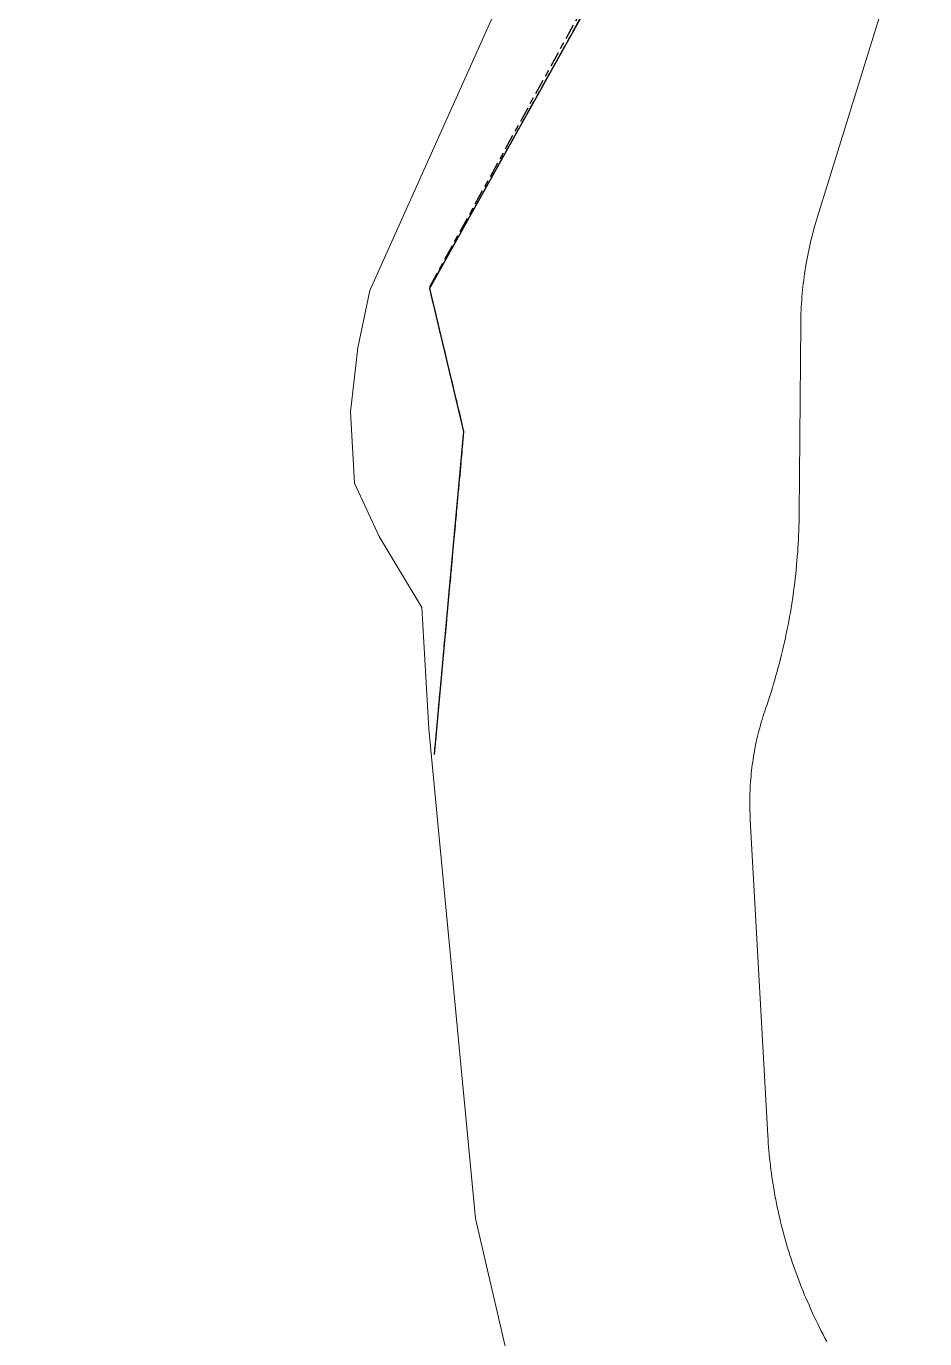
# Model space of a CAD drawing. Header units: metres. Extents: x 302931 to 308644, y 6253878 to 6257414.
# Drawn here: x 306748.6 to 306982.7, y 6255067.6 to 6255409.5 of the extents above; entities that cross this region are included whole.
import ezdxf

# ---------------------------------------------------------------- set-up
doc = ezdxf.new("R2010")
doc.units = ezdxf.units.M
doc.linetypes.add('Cable Exist UG', pattern=[8.2, 4, -1.2, 1.8, -1.2])
doc.layers.add('Cadastre Land Parcels_SP_EXT', color=9, linetype='Continuous', lineweight=5)
for name, color, linetype in [('Mains_HV_EXT', 7, 'Continuous'), ('Mains_TR_EXT', 7, 'Continuous'), ('Trench_SP_EXT', 7, 'Continuous')]:
    doc.layers.add(name, color=color, linetype=linetype)
doc.styles.get("Standard").update_dxf_attribs({"font": 'arial.ttf'})
doc.linetypes.add('Cable P UG', pattern='A,6,-0.5,["P",Standard,S=1.7,R=0,X=0.5,Y=-1],-2.9', length=9.4)

msp = doc.modelspace()

# ---------------------------------------------------------------- linework, layer by layer
at = {"layer": 'Cadastre Land Parcels_SP_EXT', "linetype": 'Continuous'}
for points in [[(306705.58, 6254873.46), (306802.08, 6254734.39), (306885.2, 6254912.02), (306904.57, 6254963.94), (306893.65, 6254978.63), (306876.18, 6255053.88), (306875.69, 6255056.01), (306865.68, 6255098.92), (306853.57, 6255226.49), (306851.73, 6255258.09), (306840.61, 6255276.6), (306834.16, 6255290.52), (306833.17, 6255309.12), (306835.01, 6255325.74), (306838.15, 6255340.67), (306923.82, 6255531.57)], [(306923.82, 6255531.57), (306838.15, 6255340.67), (306835.01, 6255325.74), (306833.17, 6255309.12), (306834.16, 6255290.52), (306840.61, 6255276.6), (306851.73, 6255258.09), (306853.57, 6255226.49), (306865.68, 6255098.92), (306875.69, 6255056.01), (306876.18, 6255053.88), (306893.65, 6254978.63), (306904.57, 6254963.94), (306885.2, 6254912.02), (306802.08, 6254734.39)], [(306982.74, 6255450.16), (306954.7, 6255359.58), (306954.45, 6255358.75), (306954.2, 6255357.91), (306953.96, 6255357.07), (306953.73, 6255356.23), (306953.51, 6255355.39), (306953.29, 6255354.55), (306953.08, 6255353.7), (306952.88, 6255352.85), (306952.69, 6255352), (306952.5, 6255351.15), (306952.33, 6255350.29), (306952.16, 6255349.44), (306952, 6255348.58), (306951.84, 6255347.73), (306951.7, 6255346.87), (306951.56, 6255346.01), (306951.43, 6255345.14), (306951.31, 6255344.28), (306951.2, 6255343.42), (306951.09, 6255342.55), (306950.99, 6255341.69), (306950.9, 6255340.82), (306950.82, 6255339.95), (306950.74, 6255339.08), (306950.68, 6255338.21), (306950.62, 6255337.34), (306950.57, 6255336.47), (306950.52, 6255335.6), (306950.49, 6255334.73), (306950.46, 6255333.86), (306950.44, 6255332.99), (306950.43, 6255332.12), (306950.03, 6255282.61), (306950.02, 6255281.49), (306950, 6255280.36), (306949.97, 6255279.24), (306949.93, 6255278.11), (306949.88, 6255276.99), (306949.83, 6255275.86), (306949.77, 6255274.74), (306949.7, 6255273.61), (306949.63, 6255272.49), (306949.54, 6255271.37), (306949.45, 6255270.25), (306949.35, 6255269.13), (306949.24, 6255268.01), (306949.12, 6255266.89), (306949, 6255265.77), (306948.87, 6255264.65), (306948.73, 6255263.53), (306948.58, 6255262.42), (306948.42, 6255261.3), (306948.26, 6255260.19), (306948.09, 6255259.08), (306947.91, 6255257.96), (306947.72, 6255256.85), (306947.53, 6255255.75), (306947.33, 6255254.64), (306947.12, 6255253.53), (306946.9, 6255252.43), (306946.67, 6255251.32), (306946.44, 6255250.22), (306946.2, 6255249.12), (306945.95, 6255248.03), (306945.69, 6255246.93), (306945.42, 6255245.84), (306945.15, 6255244.74), (306944.87, 6255243.65), (306944.58, 6255242.57), (306944.29, 6255241.48), (306943.98, 6255240.4), (306943.67, 6255239.31), (306943.36, 6255238.23), (306943.03, 6255237.16), (306942.7, 6255236.08), (306942.35, 6255235.01), (306942.01, 6255233.94), (306941.65, 6255232.87), (306941.29, 6255231.81), (306941.04, 6255231.09), (306940.8, 6255230.38), (306940.58, 6255229.66), (306940.35, 6255228.94), (306940.14, 6255228.21), (306939.93, 6255227.49), (306939.73, 6255226.76), (306939.54, 6255226.03), (306939.35, 6255225.3), (306939.17, 6255224.57), (306939, 6255223.83), (306938.84, 6255223.1), (306938.68, 6255222.36), (306938.54, 6255221.62), (306938.39, 6255220.88), (306938.26, 6255220.14), (306938.13, 6255219.39), (306938.02, 6255218.65), (306937.91, 6255217.9), (306937.8, 6255217.15), (306937.71, 6255216.41), (306937.62, 6255215.66), (306937.54, 6255214.91), (306937.47, 6255214.16), (306937.4, 6255213.4), (306937.34, 6255212.65), (306937.29, 6255211.9), (306937.25, 6255211.15), (306937.22, 6255210.39), (306937.19, 6255209.64), (306937.17, 6255208.89), (306937.16, 6255208.13), (306937.15, 6255207.38), (306937.16, 6255206.62), (306937.17, 6255205.87), (306937.19, 6255205.11), (306937.21, 6255204.36), (306937.25, 6255203.61), (306937.29, 6255202.85), (306941.84, 6255120.6), (306941.9, 6255119.61), (306941.96, 6255118.62), (306942.04, 6255117.63), (306942.12, 6255116.64), (306942.21, 6255115.65), (306942.31, 6255114.67), (306942.42, 6255113.68), (306942.53, 6255112.69), (306942.65, 6255111.71), (306942.78, 6255110.72), (306942.92, 6255109.74), (306943.06, 6255108.76), (306943.22, 6255107.78), (306943.38, 6255106.8), (306943.55, 6255105.82), (306943.72, 6255104.84), (306943.91, 6255103.87), (306944.1, 6255102.89), (306944.3, 6255101.92), (306944.51, 6255100.95), (306944.72, 6255099.98), (306944.95, 6255099.01), (306945.18, 6255098.05), (306945.42, 6255097.09), (306945.66, 6255096.12), (306945.92, 6255095.17), (306946.18, 6255094.21), (306946.45, 6255093.25), (306946.72, 6255092.3), (306947.01, 6255091.35), (306947.3, 6255090.4), (306947.6, 6255089.45), (306947.91, 6255088.51), (306948.22, 6255087.57), (306948.54, 6255086.63), (306948.87, 6255085.69), (306949.21, 6255084.76), (306949.56, 6255083.83), (306949.92, 6255082.88), (306950.29, 6255081.91), (306950.67, 6255080.95), (306951.05, 6255079.99), (306951.45, 6255079.03), (306951.85, 6255078.08), (306952.26, 6255077.13), (306952.67, 6255076.18), (306953.1, 6255075.24), (306953.53, 6255074.3), (306953.96, 6255073.36), (306954.41, 6255072.43), (306954.86, 6255071.5), (306955.32, 6255070.58), (306955.78, 6255069.65), (306956.26, 6255068.74), (306956.73, 6255067.82), (306957.22, 6255066.92)], [(306957.22, 6255066.92), (306956.73, 6255067.82), (306956.26, 6255068.74), (306955.78, 6255069.65), (306955.32, 6255070.58), (306954.86, 6255071.5), (306954.41, 6255072.43), (306953.96, 6255073.36), (306953.53, 6255074.3), (306953.1, 6255075.24), (306952.67, 6255076.18), (306952.26, 6255077.13), (306951.85, 6255078.08), (306951.45, 6255079.03), (306951.05, 6255079.99), (306950.67, 6255080.95), (306950.29, 6255081.91), (306949.92, 6255082.88), (306949.56, 6255083.83), (306949.21, 6255084.76), (306948.87, 6255085.69), (306948.54, 6255086.63), (306948.22, 6255087.57), (306947.91, 6255088.51), (306947.6, 6255089.45), (306947.3, 6255090.4), (306947.01, 6255091.35), (306946.72, 6255092.3), (306946.45, 6255093.25), (306946.18, 6255094.21), (306945.92, 6255095.17), (306945.66, 6255096.12), (306945.42, 6255097.09), (306945.18, 6255098.05), (306944.95, 6255099.01), (306944.72, 6255099.98), (306944.51, 6255100.95), (306944.3, 6255101.92), (306944.1, 6255102.89), (306943.91, 6255103.87), (306943.72, 6255104.84), (306943.55, 6255105.82), (306943.38, 6255106.8), (306943.22, 6255107.78), (306943.06, 6255108.76), (306942.92, 6255109.74), (306942.78, 6255110.72), (306942.65, 6255111.71), (306942.53, 6255112.69), (306942.42, 6255113.68), (306942.31, 6255114.67), (306942.21, 6255115.65), (306942.12, 6255116.64), (306942.04, 6255117.63), (306941.96, 6255118.62), (306941.9, 6255119.61), (306941.84, 6255120.6), (306937.29, 6255202.85), (306937.25, 6255203.61), (306937.21, 6255204.36), (306937.19, 6255205.11), (306937.17, 6255205.87), (306937.16, 6255206.62), (306937.15, 6255207.38), (306937.16, 6255208.13), (306937.17, 6255208.89), (306937.19, 6255209.64), (306937.22, 6255210.39), (306937.25, 6255211.15), (306937.29, 6255211.9), (306937.34, 6255212.65), (306937.4, 6255213.4), (306937.47, 6255214.16), (306937.54, 6255214.91), (306937.62, 6255215.66), (306937.71, 6255216.41), (306937.8, 6255217.15), (306937.91, 6255217.9), (306938.02, 6255218.65), (306938.13, 6255219.39), (306938.26, 6255220.14), (306938.39, 6255220.88), (306938.54, 6255221.62), (306938.68, 6255222.36), (306938.84, 6255223.1), (306939, 6255223.83), (306939.17, 6255224.57), (306939.35, 6255225.3), (306939.54, 6255226.03), (306939.73, 6255226.76), (306939.93, 6255227.49), (306940.14, 6255228.21), (306940.35, 6255228.94), (306940.58, 6255229.66), (306940.8, 6255230.38), (306941.04, 6255231.09), (306941.29, 6255231.81), (306941.65, 6255232.87), (306942.01, 6255233.94), (306942.35, 6255235.01), (306942.7, 6255236.08), (306943.03, 6255237.16), (306943.36, 6255238.23), (306943.67, 6255239.31), (306943.98, 6255240.4), (306944.29, 6255241.48), (306944.58, 6255242.57), (306944.87, 6255243.65), (306945.15, 6255244.74), (306945.42, 6255245.84), (306945.69, 6255246.93), (306945.95, 6255248.03), (306946.2, 6255249.12), (306946.44, 6255250.22), (306946.67, 6255251.32), (306946.9, 6255252.43), (306947.12, 6255253.53), (306947.33, 6255254.64), (306947.53, 6255255.75), (306947.72, 6255256.85), (306947.91, 6255257.96), (306948.09, 6255259.08), (306948.26, 6255260.19), (306948.42, 6255261.3), (306948.58, 6255262.42), (306948.73, 6255263.53), (306948.87, 6255264.65), (306949, 6255265.77), (306949.12, 6255266.89), (306949.24, 6255268.01), (306949.35, 6255269.13), (306949.45, 6255270.25), (306949.54, 6255271.37), (306949.63, 6255272.49), (306949.7, 6255273.61), (306949.77, 6255274.74), (306949.83, 6255275.86), (306949.88, 6255276.99), (306949.93, 6255278.11), (306949.97, 6255279.24), (306950, 6255280.36), (306950.02, 6255281.49), (306950.03, 6255282.61), (306950.43, 6255332.12), (306950.44, 6255332.99), (306950.46, 6255333.86), (306950.49, 6255334.73), (306950.52, 6255335.6), (306950.57, 6255336.47), (306950.62, 6255337.34), (306950.68, 6255338.21), (306950.74, 6255339.08), (306950.82, 6255339.95), (306950.9, 6255340.82), (306950.99, 6255341.69), (306951.09, 6255342.55), (306951.2, 6255343.42), (306951.31, 6255344.28), (306951.43, 6255345.14), (306951.56, 6255346.01), (306951.7, 6255346.87), (306951.84, 6255347.73), (306952, 6255348.58), (306952.16, 6255349.44), (306952.33, 6255350.29), (306952.5, 6255351.15), (306952.69, 6255352), (306952.88, 6255352.85), (306953.08, 6255353.7), (306953.29, 6255354.55), (306953.51, 6255355.39), (306953.73, 6255356.23), (306953.96, 6255357.07), (306954.2, 6255357.91), (306954.45, 6255358.75), (306954.7, 6255359.58), (306982.74, 6255450.16)]]:
    msp.add_lwpolyline(points, dxfattribs=at)
at = {"layer": 'Mains_HV_EXT', "linetype": 'Cable P UG'}
msp.add_lwpolyline([(306955.96, 6255563.13), (306932.91, 6255483.03), (306853.69, 6255341.25), (306862.61, 6255303.92), (306854.91, 6255219.86)], dxfattribs=at)
at = {"layer": 'Mains_TR_EXT', "linetype": 'Cable Exist UG'}
msp.add_lwpolyline([(306955.96, 6255563.13), (306932.91, 6255483.03), (306853.69, 6255341.25), (306862.61, 6255303.92), (306854.91, 6255219.86)], dxfattribs=at)
at = {"layer": 'Trench_SP_EXT', "linetype": 'Cable Exist UG'}
msp.add_lwpolyline([(306853.79, 6255341.68), (306929.82, 6255480.12)], dxfattribs=at)

doc.saveas('drawing.dxf')
